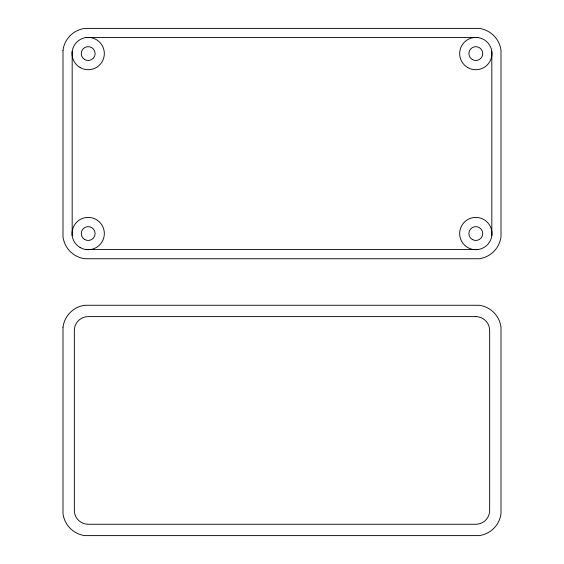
<?xml version="1.0" encoding="UTF-8"?>
<svg xmlns="http://www.w3.org/2000/svg" width="564" height="564" viewBox="0 0 564 564"><rect width="100%" height="100%" fill="white"/><g stroke="black" fill="none" stroke-linecap="round" stroke-linejoin="round"><path stroke-width="0.85" d="M72.171 51.472L72.171 235.653M491.829 235.653A16.159 16.159 0 0 0 469.629 218.62A16.159 16.159 0 0 0 465.977 246.362A16.159 16.159 0 0 0 491.829 235.653L491.829 51.472M86.08 37.562L477.919 37.562M477.919 249.563L86.08 249.563M62.999 50.266L62.999 236.866A25.408 25.408 0 0 0 84.875 258.735L479.125 258.735A25.408 25.408 0 0 0 501.001 236.866L501.001 50.266A25.408 25.408 0 0 0 479.125 28.39L84.875 28.39A25.408 25.408 0 0 0 62.999 50.266M62.999 327.134L62.999 513.734A25.408 25.408 0 0 0 84.875 535.61L479.125 535.61A25.408 25.408 0 0 0 501.001 513.734L501.001 327.134A25.408 25.408 0 0 0 479.125 305.265L84.875 305.265A25.408 25.408 0 0 0 62.999 327.134M475.812 316.608L88.188 316.608A13.846 13.846 0 0 0 74.342 330.455L74.342 510.42A13.846 13.846 0 0 0 88.188 524.266L475.812 524.266A13.846 13.846 0 0 0 489.658 510.42L489.658 330.455A13.846 13.846 0 0 0 475.812 316.608M467.732 67.567A16.152 16.152 0 0 0 491.963 53.58A16.152 16.152 0 0 0 467.732 39.593A16.152 16.152 0 0 0 467.732 67.567M80.116 247.533A16.152 16.152 0 0 0 104.34 233.545A16.152 16.152 0 0 0 80.116 219.558A16.152 16.152 0 0 0 80.116 247.533M80.116 67.567A16.152 16.152 0 0 0 104.34 53.58A16.152 16.152 0 0 0 80.116 39.593A16.152 16.152 0 0 0 80.116 67.567M472.35 239.545A6.923 6.923 0 0 0 482.735 233.545A6.923 6.923 0 0 0 472.35 227.553A6.923 6.923 0 0 0 472.35 239.545M472.35 59.572A6.923 6.923 0 0 0 482.735 53.58A6.923 6.923 0 0 0 472.35 47.587A6.923 6.923 0 0 0 472.35 59.572M84.727 59.572A6.923 6.923 0 0 0 95.112 53.58A6.923 6.923 0 0 0 84.727 47.587A6.923 6.923 0 0 0 84.727 59.572M84.727 239.545A6.923 6.923 0 0 0 95.112 233.545A6.923 6.923 0 0 0 84.727 227.553A6.923 6.923 0 0 0 84.727 239.545"/></g></svg>
